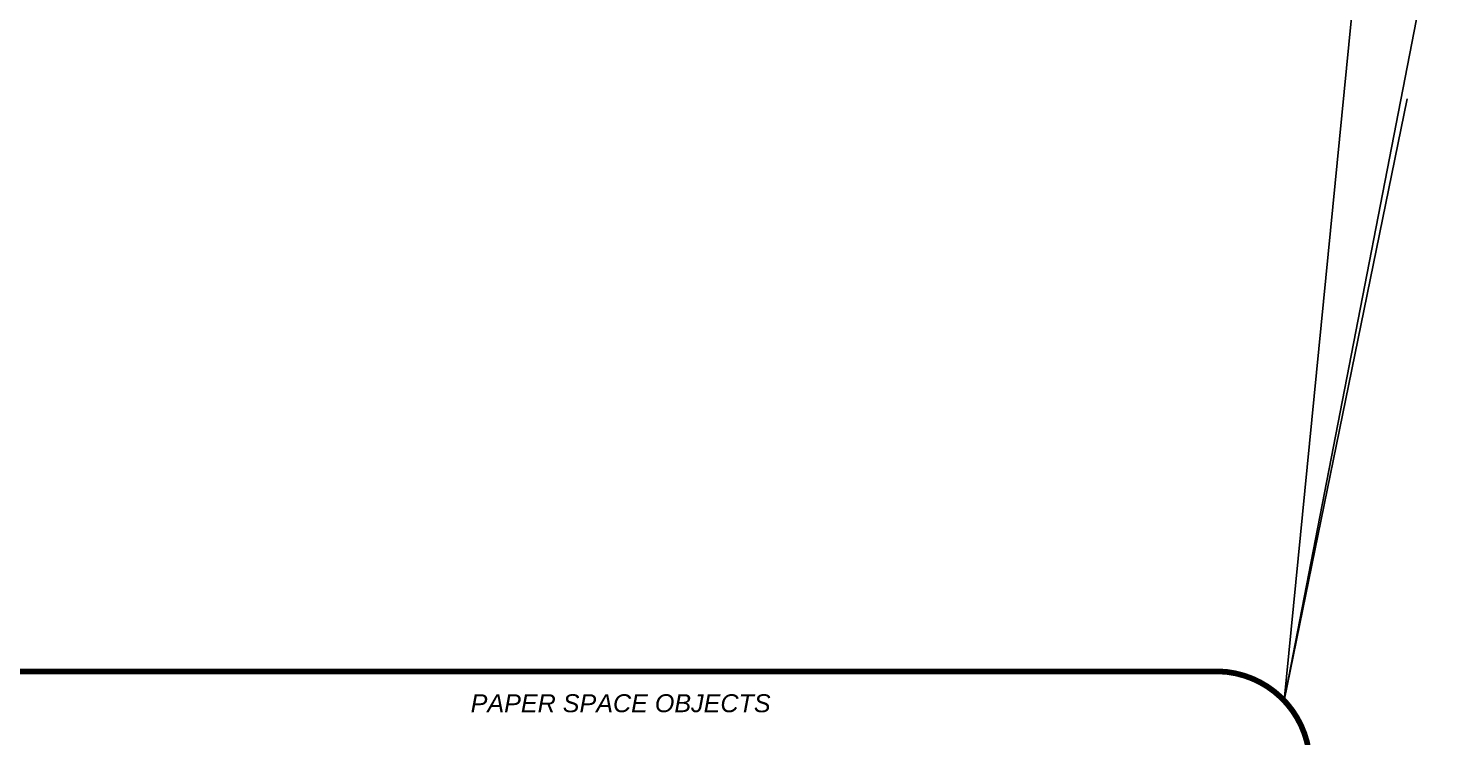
# Model space of a CAD drawing. Header units: millimetres. Extents: x -195 to 512, y -13 to 520.
# Drawn here: x 153.2 to 349.9, y 156.7 to 255.2 of the extents above; entities that cross this region are included whole.
import ezdxf

# ---------------------------------------------------------------- set-up
doc = ezdxf.new("R2010")
doc.units = ezdxf.units.MM
doc.header["$LTSCALE"] = 48
doc.linetypes.add('HIDDEN', pattern=[0.375, 0.25, -0.125])
doc.layers.add('G-Anno-Box', color=6, linetype='HIDDEN')
doc.styles.add('Sans', font='swissl.ttf')

msp = doc.modelspace()

# ---------------------------------------------------------------- linework, layer by layer
at = {"layer": 'DefPoints'}
for p in [(349.9, 385.69), (349.9, 275.15), (344.96, 245.39)]:
    msp.add_line(p, (327.84, 161.72), dxfattribs=at)
at = {"layer": 'G-Anno-Box'}
msp.add_lwpolyline([(139.7, 0, 0.794, 0.595, 0.414214), (152.4, -12.7, 0.794, 0.794, 0), (318.72, -12.7, 0.794, 0.794, 0.414214), (331.42, 0, 0.794, 0.794, 0), (331.42, 152.4, 0.794, 0.794, 0.414214), (318.72, 165.77, 0.794, 0.794, 0), (152.4, 165.77, 0.794, 0.794, 0.414214), (139.7, 152.4, 0.794, 0.794, 0)], format="xyseb", close=True, dxfattribs=at)

# ---------------------------------------------------------------- texts
at = {"layer": 'G-Anno-Box', "insert": (235.56, 162.59), "char_height": 2.5, "attachment_point": 2, "style": 'Sans'}
msp.add_mtext_dynamic_manual_height_columns('{\\fSwis721 BT|b0|i1|c0|p34;PAPER SPACE OBJECTS}', width=45.6784, gutter_width=28.36, heights=[0.193], dxfattribs=at)

doc.saveas('drawing.dxf')
